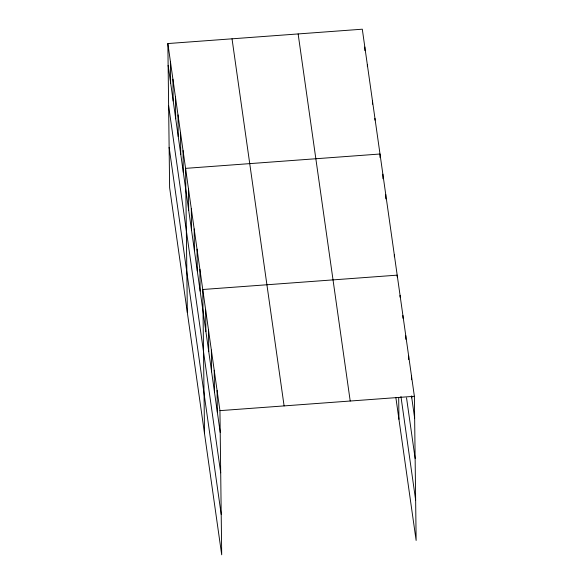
<?xml version="1.0" encoding="UTF-8"?>
<svg xmlns="http://www.w3.org/2000/svg" width="584" height="584" viewBox="0 0 584 584"><rect width="100%" height="100%" fill="white"/><g stroke="black" fill="none" stroke-linecap="round" stroke-linejoin="round"><path stroke-width="0.88" d="M167.863 43.552L219.942 410.64L221.701 554.8L169.623 187.712L167.863 43.552L362.299 29.2L414.377 396.288L416.136 540.448L395.835 397.361M219.942 410.64L414.377 396.288M411.523 396.113L414.64 418.056M406.544 397.879L415.136 458.447M400.945 396.478L415.64 500.057M298.139 33.938L350.21 401.026M232.031 38.814L284.101 405.909M168.134 65.32L220.204 432.408M168.623 105.711L220.701 472.799M169.134 147.321L221.205 514.409M411.508 376.103L411.552 379.731M411.756 396.054L411.778 397.865M408.647 355.911L408.69 359.54M405.778 335.72L405.829 339.348M402.916 315.528L402.953 318.251M400.055 295.343L400.076 297.154M397.208 276.962L397.186 275.152L202.757 289.503L204.517 433.664M398.682 397.354L398.952 419.305M394.324 254.96L394.346 256.777M385.732 194.392L385.79 198.925M382.87 174.2L382.921 178.733M380.045 157.636L380.001 154.008L185.573 168.367L187.333 312.52M374.943 118.348L374.964 120.165M372.417 100.521L372.461 104.149M367.358 64.86L367.38 66.671M364.825 47.027L364.876 50.655M217.073 390.455L217.343 412.224M214.211 370.263L214.474 392.032M211.35 350.072L211.612 371.84M208.481 329.88L208.751 351.648M205.619 309.695L205.882 331.464M199.889 269.312L200.159 291.08M197.027 249.127L197.29 270.888M194.165 228.935L194.428 250.704M191.297 208.743L191.567 230.512M188.435 188.552L188.698 210.32M183.04 150.533L183.31 172.302M180.514 132.707L180.777 154.475M177.981 114.873L178.251 136.641M175.456 97.046L175.718 118.815M172.922 79.212L173.192 100.981M170.397 61.386L170.659 83.154"/></g></svg>
